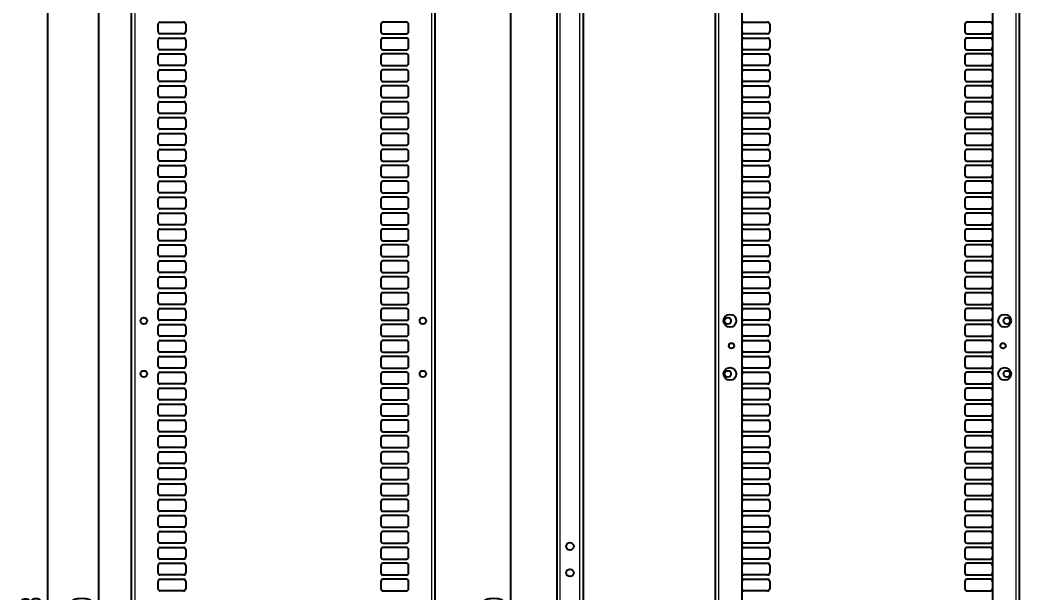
# Model space of a CAD drawing. Header units: millimetres. Extents: x -382 to 624, y -273 to 1990.
# Drawn here: x -382 to 559, y 908 to 1448 of the extents above; entities that cross this region are included whole.
import ezdxf

# ---------------------------------------------------------------- set-up
doc = ezdxf.new("R2010")
doc.units = ezdxf.units.MM
doc.layers.add('FORMAT', color=7, linetype='Continuous')
doc.styles.add('SLDTEXTSTYLE0', font='TXT', dxfattribs={"width": 0.75})
doc.dimstyles.new('SLDDIMSTYLE0', dxfattribs={"dimtxt": 20, "dimasz": 10, "dimexe": 0, "dimexo": 0.0625, "dimgap": 5, "dimtad": 2, "dimdec": 1, "dimrnd": 1e-09, "dimzin": 12, "dimdsep": 46, "dimtxsty": 'SLDTEXTSTYLE0', "dimsah": 1, "dimcen": 0.09, "dimadec": 0, "dimazin": 3, "dimtfac": 1, "dimtofl": 0, "dimtmove": 0, "dimatfit": 3, "dimfxl": 0, "dimfrac": 2, "dimtolj": 1, "dimtzin": 12, "dimarcsym": 0})

# ---------------------------------------------------------------- blocks, each defined once
blk = doc.blocks.new('_D')
at = {"layer": 'FORMAT'}
for p, q in [((-248.55, 1831.11), (-357.19, 1831.11)), ((-356.19, 1831.11), (-356.19, -51.91)), ((-248.55, -51.91), (-357.19, -51.91))]:
    blk.add_line(p, q, dxfattribs=at)
for points in [[(-356.19, 1831.11), (-357.73, 1821.11), (-354.66, 1821.11)], [(-356.19, -51.91), (-354.66, -41.91), (-357.73, -41.91)]]:
    blk.add_solid(points, dxfattribs=at)
at = {"layer": 'FORMAT', "insert": (-381.98, 860.04), "char_height": 20, "attachment_point": 1, "rotation": 90, "style": 'SLDTEXTSTYLE0'}
blk.add_mtext('1883', dxfattribs=at)
blk = doc.blocks.new('_D_2')
at = {"layer": 'FORMAT'}
for p, q in [((-2.53, 1739.6), (81.11, 1739.6)), ((80.11, 1739.6), (80.11, 39.6)), ((-2.53, 39.6), (81.11, 39.6))]:
    blk.add_line(p, q, dxfattribs=at)
for points in [[(80.11, 1739.6), (78.57, 1729.6), (81.64, 1729.6)], [(80.11, 39.6), (81.64, 49.6), (78.57, 49.6)]]:
    blk.add_solid(points, dxfattribs=at)
at = {"layer": 'FORMAT', "insert": (54.33, 860.04), "char_height": 20, "attachment_point": 1, "rotation": 90, "style": 'SLDTEXTSTYLE0'}
blk.add_mtext('1700', dxfattribs=at)
blk = doc.blocks.new('_D_5')
at = {"layer": 'FORMAT'}
for p, q in [((-262.05, 1814.6), (-309.19, 1814.6)), ((-308.19, 1814.6), (-308.19, -35.4)), ((-262.05, -35.4), (-309.19, -35.4))]:
    blk.add_line(p, q, dxfattribs=at)
for points in [[(-308.19, 1814.6), (-309.73, 1804.6), (-306.66, 1804.6)], [(-308.19, -35.4), (-306.66, -25.4), (-309.73, -25.4)]]:
    blk.add_solid(points, dxfattribs=at)
at = {"layer": 'FORMAT', "insert": (-333.98, 860.04), "char_height": 20, "attachment_point": 1, "rotation": 90, "style": 'SLDTEXTSTYLE0'}
blk.add_mtext('1850', dxfattribs=at)

msp = doc.modelspace()

# ---------------------------------------------------------------- linework, layer by layer
at = {"color": 7, "linetype": 'Continuous', "lineweight": 25}
for p, q in [((-277.04, -51.9), (-277.04, 1831.1)), ((8.96, -51.9), (8.96, 1831.1)), ((148.6, 1831.1), (148.6, -40.53)), ((273.36, -51.9), (273.36, 1831.1)), ((559.36, 1831.1), (559.36, -51.9)), ((123.6, 1801.9), (123.6, -32.9)), ((298.36, -51.9), (298.36, 1801.9)), ((534.36, 1801.9), (534.36, -51.9)), ((-252.04, 1437.1), (-252.04, 1444.1)), ((-250.04, 1446.1), (-228.04, 1446.1)), ((-226.04, 1444.1), (-226.04, 1437.1)), ((-42.04, 1444.1), (-42.04, 1437.1)), ((-18.04, 1446.1), (-40.04, 1446.1)), ((-16.04, 1437.1), (-16.04, 1444.1)), ((300.36, 1446.1), (322.36, 1446.1)), ((324.36, 1444.1), (324.36, 1437.1)), ((508.36, 1444.1), (508.36, 1437.1)), ((532.36, 1446.1), (510.36, 1446.1)), ((-228.04, 1435.1), (-250.04, 1435.1)), ((-40.04, 1435.1), (-18.04, 1435.1)), ((322.36, 1435.1), (300.36, 1435.1)), ((510.36, 1435.1), (532.36, 1435.1)), ((-252.04, 1422.1), (-252.04, 1429.1)), ((-250.04, 1431.1), (-228.04, 1431.1)), ((-226.04, 1429.1), (-226.04, 1422.1)), ((-42.04, 1429.1), (-42.04, 1422.1)), ((-18.04, 1431.1), (-40.04, 1431.1)), ((-16.04, 1422.1), (-16.04, 1429.1)), ((300.36, 1431.1), (322.36, 1431.1)), ((324.36, 1429.1), (324.36, 1422.1)), ((508.36, 1429.1), (508.36, 1422.1)), ((532.36, 1431.1), (510.36, 1431.1)), ((-252.04, 1407.1), (-252.04, 1414.1)), ((-228.04, 1420.1), (-250.04, 1420.1)), ((-250.04, 1416.1), (-228.04, 1416.1)), ((-226.04, 1414.1), (-226.04, 1407.1)), ((-42.04, 1414.1), (-42.04, 1407.1)), ((-40.04, 1420.1), (-18.04, 1420.1)), ((-18.04, 1416.1), (-40.04, 1416.1)), ((-16.04, 1407.1), (-16.04, 1414.1)), ((322.36, 1420.1), (300.36, 1420.1)), ((300.36, 1416.1), (322.36, 1416.1)), ((324.36, 1414.1), (324.36, 1407.1)), ((508.36, 1414.1), (508.36, 1407.1)), ((510.36, 1420.1), (532.36, 1420.1)), ((532.36, 1416.1), (510.36, 1416.1)), ((-228.04, 1405.1), (-250.04, 1405.1)), ((-40.04, 1405.1), (-18.04, 1405.1)), ((322.36, 1405.1), (300.36, 1405.1)), ((510.36, 1405.1), (532.36, 1405.1)), ((-252.04, 1392.1), (-252.04, 1399.1)), ((-250.04, 1401.1), (-228.04, 1401.1)), ((-226.04, 1399.1), (-226.04, 1392.1)), ((-42.04, 1399.1), (-42.04, 1392.1)), ((-18.04, 1401.1), (-40.04, 1401.1)), ((-16.04, 1392.1), (-16.04, 1399.1)), ((300.36, 1401.1), (322.36, 1401.1)), ((324.36, 1399.1), (324.36, 1392.1)), ((508.36, 1399.1), (508.36, 1392.1)), ((532.36, 1401.1), (510.36, 1401.1)), ((-228.04, 1390.1), (-250.04, 1390.1)), ((-250.04, 1386.1), (-228.04, 1386.1)), ((-40.04, 1390.1), (-18.04, 1390.1)), ((-18.04, 1386.1), (-40.04, 1386.1)), ((322.36, 1390.1), (300.36, 1390.1)), ((300.36, 1386.1), (322.36, 1386.1)), ((510.36, 1390.1), (532.36, 1390.1)), ((532.36, 1386.1), (510.36, 1386.1)), ((-252.04, 1377.1), (-252.04, 1384.1)), ((-228.04, 1375.1), (-250.04, 1375.1)), ((-226.04, 1384.1), (-226.04, 1377.1)), ((-42.04, 1384.1), (-42.04, 1377.1)), ((-40.04, 1375.1), (-18.04, 1375.1)), ((-16.04, 1377.1), (-16.04, 1384.1)), ((322.36, 1375.1), (300.36, 1375.1)), ((324.36, 1384.1), (324.36, 1377.1)), ((508.36, 1384.1), (508.36, 1377.1)), ((510.36, 1375.1), (532.36, 1375.1)), ((-252.04, 1362.1), (-252.04, 1369.1)), ((-250.04, 1371.1), (-228.04, 1371.1)), ((-226.04, 1369.1), (-226.04, 1362.1)), ((-42.04, 1369.1), (-42.04, 1362.1)), ((-18.04, 1371.1), (-40.04, 1371.1)), ((-16.04, 1362.1), (-16.04, 1369.1)), ((300.36, 1371.1), (322.36, 1371.1)), ((324.36, 1369.1), (324.36, 1362.1)), ((508.36, 1369.1), (508.36, 1362.1)), ((532.36, 1371.1), (510.36, 1371.1)), ((-228.04, 1360.1), (-250.04, 1360.1)), ((-250.04, 1356.1), (-228.04, 1356.1)), ((-40.04, 1360.1), (-18.04, 1360.1)), ((-18.04, 1356.1), (-40.04, 1356.1)), ((322.36, 1360.1), (300.36, 1360.1)), ((300.36, 1356.1), (322.36, 1356.1)), ((510.36, 1360.1), (532.36, 1360.1)), ((532.36, 1356.1), (510.36, 1356.1)), ((-252.04, 1347.1), (-252.04, 1354.1)), ((-226.04, 1354.1), (-226.04, 1347.1)), ((-42.04, 1354.1), (-42.04, 1347.1)), ((-16.04, 1347.1), (-16.04, 1354.1)), ((324.36, 1354.1), (324.36, 1347.1)), ((508.36, 1354.1), (508.36, 1347.1)), ((-252.04, 1332.1), (-252.04, 1339.1)), ((-228.04, 1345.1), (-250.04, 1345.1)), ((-250.04, 1341.1), (-228.04, 1341.1)), ((-226.04, 1339.1), (-226.04, 1332.1)), ((-42.04, 1339.1), (-42.04, 1332.1)), ((-40.04, 1345.1), (-18.04, 1345.1)), ((-18.04, 1341.1), (-40.04, 1341.1)), ((-16.04, 1332.1), (-16.04, 1339.1)), ((322.36, 1345.1), (300.36, 1345.1)), ((300.36, 1341.1), (322.36, 1341.1)), ((324.36, 1339.1), (324.36, 1332.1)), ((508.36, 1339.1), (508.36, 1332.1)), ((510.36, 1345.1), (532.36, 1345.1)), ((532.36, 1341.1), (510.36, 1341.1)), ((-228.04, 1330.1), (-250.04, 1330.1)), ((-40.04, 1330.1), (-18.04, 1330.1)), ((322.36, 1330.1), (300.36, 1330.1)), ((510.36, 1330.1), (532.36, 1330.1)), ((-252.04, 1317.1), (-252.04, 1324.1)), ((-250.04, 1326.1), (-228.04, 1326.1)), ((-226.04, 1324.1), (-226.04, 1317.1)), ((-42.04, 1324.1), (-42.04, 1317.1)), ((-18.04, 1326.1), (-40.04, 1326.1)), ((-16.04, 1317.1), (-16.04, 1324.1)), ((300.36, 1326.1), (322.36, 1326.1)), ((324.36, 1324.1), (324.36, 1317.1)), ((508.36, 1324.1), (508.36, 1317.1)), ((532.36, 1326.1), (510.36, 1326.1)), ((-252.04, 1302.1), (-252.04, 1309.1)), ((-228.04, 1315.1), (-250.04, 1315.1)), ((-250.04, 1311.1), (-228.04, 1311.1)), ((-226.04, 1309.1), (-226.04, 1302.1)), ((-42.04, 1309.1), (-42.04, 1302.1)), ((-40.04, 1315.1), (-18.04, 1315.1)), ((-18.04, 1311.1), (-40.04, 1311.1)), ((-16.04, 1302.1), (-16.04, 1309.1)), ((322.36, 1315.1), (300.36, 1315.1)), ((300.36, 1311.1), (322.36, 1311.1)), ((324.36, 1309.1), (324.36, 1302.1)), ((508.36, 1309.1), (508.36, 1302.1)), ((510.36, 1315.1), (532.36, 1315.1)), ((532.36, 1311.1), (510.36, 1311.1)), ((-228.04, 1300.1), (-250.04, 1300.1)), ((-40.04, 1300.1), (-18.04, 1300.1)), ((322.36, 1300.1), (300.36, 1300.1)), ((510.36, 1300.1), (532.36, 1300.1)), ((-252.04, 1287.1), (-252.04, 1294.1)), ((-250.04, 1296.1), (-228.04, 1296.1)), ((-226.04, 1294.1), (-226.04, 1287.1)), ((-42.04, 1294.1), (-42.04, 1287.1)), ((-18.04, 1296.1), (-40.04, 1296.1)), ((-16.04, 1287.1), (-16.04, 1294.1)), ((300.36, 1296.1), (322.36, 1296.1)), ((324.36, 1294.1), (324.36, 1287.1)), ((508.36, 1294.1), (508.36, 1287.1)), ((532.36, 1296.1), (510.36, 1296.1)), ((-228.04, 1285.1), (-250.04, 1285.1)), ((-250.04, 1281.1), (-228.04, 1281.1)), ((-40.04, 1285.1), (-18.04, 1285.1)), ((-18.04, 1281.1), (-40.04, 1281.1)), ((322.36, 1285.1), (300.36, 1285.1)), ((300.36, 1281.1), (322.36, 1281.1)), ((510.36, 1285.1), (532.36, 1285.1)), ((532.36, 1281.1), (510.36, 1281.1)), ((-252.04, 1272.1), (-252.04, 1279.1)), ((-226.04, 1279.1), (-226.04, 1272.1)), ((-42.04, 1279.1), (-42.04, 1272.1)), ((-16.04, 1272.1), (-16.04, 1279.1)), ((324.36, 1279.1), (324.36, 1272.1)), ((508.36, 1279.1), (508.36, 1272.1)), ((-252.04, 1257.1), (-252.04, 1264.1)), ((-228.04, 1270.1), (-250.04, 1270.1)), ((-250.04, 1266.1), (-228.04, 1266.1)), ((-226.04, 1264.1), (-226.04, 1257.1)), ((-42.04, 1264.1), (-42.04, 1257.1)), ((-40.04, 1270.1), (-18.04, 1270.1)), ((-18.04, 1266.1), (-40.04, 1266.1)), ((-16.04, 1257.1), (-16.04, 1264.1)), ((322.36, 1270.1), (300.36, 1270.1)), ((300.36, 1266.1), (322.36, 1266.1)), ((324.36, 1264.1), (324.36, 1257.1)), ((508.36, 1264.1), (508.36, 1257.1)), ((510.36, 1270.1), (532.36, 1270.1)), ((532.36, 1266.1), (510.36, 1266.1)), ((-228.04, 1255.1), (-250.04, 1255.1)), ((-40.04, 1255.1), (-18.04, 1255.1)), ((322.36, 1255.1), (300.36, 1255.1)), ((510.36, 1255.1), (532.36, 1255.1)), ((-252.04, 1242.1), (-252.04, 1249.1)), ((-250.04, 1251.1), (-228.04, 1251.1)), ((-226.04, 1249.1), (-226.04, 1242.1)), ((-42.04, 1249.1), (-42.04, 1242.1)), ((-18.04, 1251.1), (-40.04, 1251.1)), ((-16.04, 1242.1), (-16.04, 1249.1)), ((300.36, 1251.1), (322.36, 1251.1)), ((324.36, 1249.1), (324.36, 1242.1)), ((508.36, 1249.1), (508.36, 1242.1)), ((532.36, 1251.1), (510.36, 1251.1)), ((-252.04, 1227.1), (-252.04, 1234.1)), ((-228.04, 1240.1), (-250.04, 1240.1)), ((-250.04, 1236.1), (-228.04, 1236.1)), ((-226.04, 1234.1), (-226.04, 1227.1)), ((-42.04, 1234.1), (-42.04, 1227.1)), ((-40.04, 1240.1), (-18.04, 1240.1)), ((-18.04, 1236.1), (-40.04, 1236.1)), ((-16.04, 1227.1), (-16.04, 1234.1)), ((322.36, 1240.1), (300.36, 1240.1)), ((300.36, 1236.1), (322.36, 1236.1)), ((324.36, 1234.1), (324.36, 1227.1)), ((508.36, 1234.1), (508.36, 1227.1)), ((510.36, 1240.1), (532.36, 1240.1)), ((532.36, 1236.1), (510.36, 1236.1)), ((-228.04, 1225.1), (-250.04, 1225.1)), ((-40.04, 1225.1), (-18.04, 1225.1)), ((322.36, 1225.1), (300.36, 1225.1)), ((510.36, 1225.1), (532.36, 1225.1)), ((-252.04, 1212.1), (-252.04, 1219.1)), ((-250.04, 1221.1), (-228.04, 1221.1)), ((-226.04, 1219.1), (-226.04, 1212.1)), ((-42.04, 1219.1), (-42.04, 1212.1)), ((-18.04, 1221.1), (-40.04, 1221.1)), ((-16.04, 1212.1), (-16.04, 1219.1)), ((300.36, 1221.1), (322.36, 1221.1)), ((324.36, 1219.1), (324.36, 1212.1)), ((508.36, 1219.1), (508.36, 1212.1)), ((532.36, 1221.1), (510.36, 1221.1)), ((-228.04, 1210.1), (-250.04, 1210.1)), ((-250.04, 1206.1), (-228.04, 1206.1)), ((-40.04, 1210.1), (-18.04, 1210.1)), ((-18.04, 1206.1), (-40.04, 1206.1)), ((322.36, 1210.1), (300.36, 1210.1)), ((300.36, 1206.1), (322.36, 1206.1)), ((510.36, 1210.1), (532.36, 1210.1)), ((532.36, 1206.1), (510.36, 1206.1)), ((-252.04, 1197.1), (-252.04, 1204.1)), ((-226.04, 1204.1), (-226.04, 1197.1)), ((-42.04, 1204.1), (-42.04, 1197.1)), ((-16.04, 1197.1), (-16.04, 1204.1)), ((324.36, 1204.1), (324.36, 1197.1)), ((508.36, 1204.1), (508.36, 1197.1)), ((-252.04, 1182.1), (-252.04, 1189.1)), ((-228.04, 1195.1), (-250.04, 1195.1)), ((-250.04, 1191.1), (-228.04, 1191.1)), ((-226.04, 1189.1), (-226.04, 1182.1)), ((-42.04, 1189.1), (-42.04, 1182.1)), ((-40.04, 1195.1), (-18.04, 1195.1)), ((-18.04, 1191.1), (-40.04, 1191.1)), ((-16.04, 1182.1), (-16.04, 1189.1)), ((322.36, 1195.1), (300.36, 1195.1)), ((300.36, 1191.1), (322.36, 1191.1)), ((324.36, 1189.1), (324.36, 1182.1)), ((508.36, 1189.1), (508.36, 1182.1)), ((510.36, 1195.1), (532.36, 1195.1)), ((532.36, 1191.1), (510.36, 1191.1)), ((-228.04, 1180.1), (-250.04, 1180.1)), ((-40.04, 1180.1), (-18.04, 1180.1)), ((322.36, 1180.1), (300.36, 1180.1)), ((510.36, 1180.1), (532.36, 1180.1)), ((-252.04, 1167.1), (-252.04, 1174.1)), ((-250.04, 1176.1), (-228.04, 1176.1)), ((-226.04, 1174.1), (-226.04, 1167.1)), ((-42.04, 1174.1), (-42.04, 1167.1)), ((-18.04, 1176.1), (-40.04, 1176.1)), ((-16.04, 1167.1), (-16.04, 1174.1)), ((300.36, 1176.1), (322.36, 1176.1)), ((324.36, 1174.1), (324.36, 1167.1)), ((508.36, 1174.1), (508.36, 1167.1)), ((532.36, 1176.1), (510.36, 1176.1)), ((-252.04, 1152.1), (-252.04, 1159.1)), ((-228.04, 1165.1), (-250.04, 1165.1)), ((-250.04, 1161.1), (-228.04, 1161.1)), ((-226.04, 1159.1), (-226.04, 1152.1)), ((-42.04, 1159.1), (-42.04, 1152.1)), ((-40.04, 1165.1), (-18.04, 1165.1)), ((-18.04, 1161.1), (-40.04, 1161.1)), ((-16.04, 1152.1), (-16.04, 1159.1)), ((322.36, 1165.1), (300.36, 1165.1)), ((300.36, 1161.1), (322.36, 1161.1)), ((324.36, 1159.1), (324.36, 1152.1)), ((508.36, 1159.1), (508.36, 1152.1)), ((510.36, 1165.1), (532.36, 1165.1)), ((532.36, 1161.1), (510.36, 1161.1)), ((-228.04, 1150.1), (-250.04, 1150.1)), ((-40.04, 1150.1), (-18.04, 1150.1)), ((322.36, 1150.1), (300.36, 1150.1)), ((510.36, 1150.1), (532.36, 1150.1)), ((-252.04, 1137.1), (-252.04, 1144.1)), ((-250.04, 1146.1), (-228.04, 1146.1)), ((-226.04, 1144.1), (-226.04, 1137.1)), ((-42.04, 1144.1), (-42.04, 1137.1)), ((-18.04, 1146.1), (-40.04, 1146.1)), ((-16.04, 1137.1), (-16.04, 1144.1)), ((300.36, 1146.1), (322.36, 1146.1)), ((324.36, 1144.1), (324.36, 1137.1)), ((508.36, 1144.1), (508.36, 1137.1)), ((532.36, 1146.1), (510.36, 1146.1)), ((-228.04, 1135.1), (-250.04, 1135.1)), ((-250.04, 1131.1), (-228.04, 1131.1)), ((-40.04, 1135.1), (-18.04, 1135.1)), ((-18.04, 1131.1), (-40.04, 1131.1)), ((322.36, 1135.1), (300.36, 1135.1)), ((300.36, 1131.1), (322.36, 1131.1)), ((510.36, 1135.1), (532.36, 1135.1)), ((532.36, 1131.1), (510.36, 1131.1)), ((-252.04, 1122.1), (-252.04, 1129.1)), ((-226.04, 1129.1), (-226.04, 1122.1)), ((-42.04, 1129.1), (-42.04, 1122.1)), ((-16.04, 1122.1), (-16.04, 1129.1)), ((324.36, 1129.1), (324.36, 1122.1)), ((508.36, 1129.1), (508.36, 1122.1)), ((-252.04, 1107.1), (-252.04, 1114.1)), ((-228.04, 1120.1), (-250.04, 1120.1)), ((-250.04, 1116.1), (-228.04, 1116.1)), ((-226.04, 1114.1), (-226.04, 1107.1)), ((-42.04, 1114.1), (-42.04, 1107.1)), ((-40.04, 1120.1), (-18.04, 1120.1)), ((-18.04, 1116.1), (-40.04, 1116.1)), ((-16.04, 1107.1), (-16.04, 1114.1)), ((322.36, 1120.1), (300.36, 1120.1)), ((300.36, 1116.1), (322.36, 1116.1)), ((324.36, 1114.1), (324.36, 1107.1)), ((508.36, 1114.1), (508.36, 1107.1)), ((510.36, 1120.1), (532.36, 1120.1)), ((532.36, 1116.1), (510.36, 1116.1)), ((-228.04, 1105.1), (-250.04, 1105.1)), ((-40.04, 1105.1), (-18.04, 1105.1)), ((322.36, 1105.1), (300.36, 1105.1)), ((510.36, 1105.1), (532.36, 1105.1)), ((-252.04, 1092.1), (-252.04, 1099.1)), ((-250.04, 1101.1), (-228.04, 1101.1)), ((-226.04, 1099.1), (-226.04, 1092.1)), ((-42.04, 1099.1), (-42.04, 1092.1)), ((-18.04, 1101.1), (-40.04, 1101.1)), ((-16.04, 1092.1), (-16.04, 1099.1)), ((300.36, 1101.1), (322.36, 1101.1)), ((324.36, 1099.1), (324.36, 1092.1)), ((508.36, 1099.1), (508.36, 1092.1)), ((532.36, 1101.1), (510.36, 1101.1)), ((-252.04, 1077.1), (-252.04, 1084.1)), ((-228.04, 1090.1), (-250.04, 1090.1)), ((-250.04, 1086.1), (-228.04, 1086.1)), ((-226.04, 1084.1), (-226.04, 1077.1)), ((-42.04, 1084.1), (-42.04, 1077.1)), ((-40.04, 1090.1), (-18.04, 1090.1)), ((-18.04, 1086.1), (-40.04, 1086.1)), ((-16.04, 1077.1), (-16.04, 1084.1)), ((322.36, 1090.1), (300.36, 1090.1)), ((300.36, 1086.1), (322.36, 1086.1)), ((324.36, 1084.1), (324.36, 1077.1)), ((508.36, 1084.1), (508.36, 1077.1)), ((510.36, 1090.1), (532.36, 1090.1)), ((532.36, 1086.1), (510.36, 1086.1)), ((-228.04, 1075.1), (-250.04, 1075.1)), ((-40.04, 1075.1), (-18.04, 1075.1)), ((322.36, 1075.1), (300.36, 1075.1)), ((510.36, 1075.1), (532.36, 1075.1)), ((-252.04, 1062.1), (-252.04, 1069.1)), ((-250.04, 1071.1), (-228.04, 1071.1)), ((-226.04, 1069.1), (-226.04, 1062.1)), ((-42.04, 1069.1), (-42.04, 1062.1)), ((-18.04, 1071.1), (-40.04, 1071.1)), ((-16.04, 1062.1), (-16.04, 1069.1)), ((300.36, 1071.1), (322.36, 1071.1)), ((324.36, 1069.1), (324.36, 1062.1)), ((508.36, 1069.1), (508.36, 1062.1)), ((532.36, 1071.1), (510.36, 1071.1)), ((-228.04, 1060.1), (-250.04, 1060.1)), ((-250.04, 1056.1), (-228.04, 1056.1)), ((-40.04, 1060.1), (-18.04, 1060.1)), ((-18.04, 1056.1), (-40.04, 1056.1)), ((322.36, 1060.1), (300.36, 1060.1)), ((300.36, 1056.1), (322.36, 1056.1)), ((510.36, 1060.1), (532.36, 1060.1)), ((532.36, 1056.1), (510.36, 1056.1)), ((-252.04, 1047.1), (-252.04, 1054.1)), ((-226.04, 1054.1), (-226.04, 1047.1)), ((-42.04, 1054.1), (-42.04, 1047.1)), ((-16.04, 1047.1), (-16.04, 1054.1)), ((324.36, 1054.1), (324.36, 1047.1)), ((508.36, 1054.1), (508.36, 1047.1)), ((-252.04, 1032.1), (-252.04, 1039.1)), ((-228.04, 1045.1), (-250.04, 1045.1)), ((-250.04, 1041.1), (-228.04, 1041.1)), ((-226.04, 1039.1), (-226.04, 1032.1)), ((-42.04, 1039.1), (-42.04, 1032.1)), ((-40.04, 1045.1), (-18.04, 1045.1)), ((-18.04, 1041.1), (-40.04, 1041.1)), ((-16.04, 1032.1), (-16.04, 1039.1)), ((322.36, 1045.1), (300.36, 1045.1)), ((300.36, 1041.1), (322.36, 1041.1)), ((324.36, 1039.1), (324.36, 1032.1)), ((508.36, 1039.1), (508.36, 1032.1)), ((510.36, 1045.1), (532.36, 1045.1)), ((532.36, 1041.1), (510.36, 1041.1)), ((-228.04, 1030.1), (-250.04, 1030.1)), ((-40.04, 1030.1), (-18.04, 1030.1)), ((322.36, 1030.1), (300.36, 1030.1)), ((510.36, 1030.1), (532.36, 1030.1)), ((-252.04, 1017.1), (-252.04, 1024.1)), ((-250.04, 1026.1), (-228.04, 1026.1)), ((-226.04, 1024.1), (-226.04, 1017.1)), ((-42.04, 1024.1), (-42.04, 1017.1)), ((-18.04, 1026.1), (-40.04, 1026.1)), ((-16.04, 1017.1), (-16.04, 1024.1)), ((300.36, 1026.1), (322.36, 1026.1)), ((324.36, 1024.1), (324.36, 1017.1)), ((508.36, 1024.1), (508.36, 1017.1)), ((532.36, 1026.1), (510.36, 1026.1)), ((-252.04, 1002.1), (-252.04, 1009.1)), ((-228.04, 1015.1), (-250.04, 1015.1)), ((-250.04, 1011.1), (-228.04, 1011.1)), ((-226.04, 1009.1), (-226.04, 1002.1)), ((-42.04, 1009.1), (-42.04, 1002.1)), ((-40.04, 1015.1), (-18.04, 1015.1)), ((-18.04, 1011.1), (-40.04, 1011.1)), ((-16.04, 1002.1), (-16.04, 1009.1)), ((322.36, 1015.1), (300.36, 1015.1)), ((300.36, 1011.1), (322.36, 1011.1)), ((324.36, 1009.1), (324.36, 1002.1)), ((508.36, 1009.1), (508.36, 1002.1)), ((510.36, 1015.1), (532.36, 1015.1)), ((532.36, 1011.1), (510.36, 1011.1)), ((-228.04, 1000.1), (-250.04, 1000.1)), ((-40.04, 1000.1), (-18.04, 1000.1)), ((322.36, 1000.1), (300.36, 1000.1)), ((510.36, 1000.1), (532.36, 1000.1)), ((-252.04, 987.1), (-252.04, 994.1)), ((-250.04, 996.1), (-228.04, 996.1)), ((-226.04, 994.1), (-226.04, 987.1)), ((-42.04, 994.1), (-42.04, 987.1)), ((-18.04, 996.1), (-40.04, 996.1)), ((-16.04, 987.1), (-16.04, 994.1)), ((300.36, 996.1), (322.36, 996.1)), ((324.36, 994.1), (324.36, 987.1)), ((508.36, 994.1), (508.36, 987.1)), ((532.36, 996.1), (510.36, 996.1)), ((-228.04, 985.1), (-250.04, 985.1)), ((-250.04, 981.1), (-228.04, 981.1)), ((-40.04, 985.1), (-18.04, 985.1)), ((-18.04, 981.1), (-40.04, 981.1)), ((322.36, 985.1), (300.36, 985.1)), ((300.36, 981.1), (322.36, 981.1)), ((510.36, 985.1), (532.36, 985.1)), ((532.36, 981.1), (510.36, 981.1)), ((-252.04, 972.1), (-252.04, 979.1)), ((-228.04, 970.1), (-250.04, 970.1)), ((-226.04, 979.1), (-226.04, 972.1)), ((-42.04, 979.1), (-42.04, 972.1)), ((-40.04, 970.1), (-18.04, 970.1)), ((-16.04, 972.1), (-16.04, 979.1)), ((322.36, 970.1), (300.36, 970.1)), ((324.36, 979.1), (324.36, 972.1)), ((508.36, 979.1), (508.36, 972.1)), ((510.36, 970.1), (532.36, 970.1)), ((-252.04, 957.1), (-252.04, 964.1)), ((-250.04, 966.1), (-228.04, 966.1)), ((-226.04, 964.1), (-226.04, 957.1)), ((-42.04, 964.1), (-42.04, 957.1)), ((-18.04, 966.1), (-40.04, 966.1)), ((-16.04, 957.1), (-16.04, 964.1)), ((300.36, 966.1), (322.36, 966.1)), ((324.36, 964.1), (324.36, 957.1)), ((508.36, 964.1), (508.36, 957.1)), ((532.36, 966.1), (510.36, 966.1)), ((-228.04, 955.1), (-250.04, 955.1)), ((-250.04, 951.1), (-228.04, 951.1)), ((-40.04, 955.1), (-18.04, 955.1)), ((-18.04, 951.1), (-40.04, 951.1)), ((322.36, 955.1), (300.36, 955.1)), ((300.36, 951.1), (322.36, 951.1)), ((510.36, 955.1), (532.36, 955.1)), ((532.36, 951.1), (510.36, 951.1)), ((-252.04, 942.1), (-252.04, 949.1)), ((-226.04, 949.1), (-226.04, 942.1)), ((-42.04, 949.1), (-42.04, 942.1)), ((-16.04, 942.1), (-16.04, 949.1)), ((324.36, 949.1), (324.36, 942.1)), ((508.36, 949.1), (508.36, 942.1)), ((-252.04, 927.1), (-252.04, 934.1)), ((-228.04, 940.1), (-250.04, 940.1)), ((-250.04, 936.1), (-228.04, 936.1)), ((-226.04, 934.1), (-226.04, 927.1)), ((-42.04, 934.1), (-42.04, 927.1)), ((-40.04, 940.1), (-18.04, 940.1)), ((-18.04, 936.1), (-40.04, 936.1)), ((-16.04, 927.1), (-16.04, 934.1)), ((322.36, 940.1), (300.36, 940.1)), ((300.36, 936.1), (322.36, 936.1)), ((324.36, 934.1), (324.36, 927.1)), ((508.36, 934.1), (508.36, 927.1)), ((510.36, 940.1), (532.36, 940.1)), ((532.36, 936.1), (510.36, 936.1)), ((-228.04, 925.1), (-250.04, 925.1)), ((-40.04, 925.1), (-18.04, 925.1)), ((322.36, 925.1), (300.36, 925.1)), ((510.36, 925.1), (532.36, 925.1)), ((-252.04, 912.1), (-252.04, 919.1)), ((-250.04, 921.1), (-228.04, 921.1)), ((-226.04, 919.1), (-226.04, 912.1)), ((-42.04, 919.1), (-42.04, 912.1)), ((-18.04, 921.1), (-40.04, 921.1)), ((-16.04, 912.1), (-16.04, 919.1)), ((300.36, 921.1), (322.36, 921.1)), ((324.36, 919.1), (324.36, 912.1)), ((508.36, 919.1), (508.36, 912.1)), ((532.36, 921.1), (510.36, 921.1)), ((-228.04, 910.1), (-250.04, 910.1)), ((-40.04, 910.1), (-18.04, 910.1)), ((322.36, 910.1), (300.36, 910.1)), ((510.36, 910.1), (532.36, 910.1))]:
    msp.add_line(p, q, dxfattribs=at)
at = {"color": 8, "linetype": 'Continuous', "lineweight": 18}
for p, q in [((-273.94, 1831.1), (-273.94, -51.9)), ((5.86, -51.9), (5.86, 1831.1)), ((126.7, 1831.1), (126.7, -28.28)), ((145.5, -43.43), (145.5, 1831.1)), ((276.46, -51.9), (276.46, 1801.9)), ((556.26, 1801.9), (556.26, -51.9))]:
    msp.add_line(p, q, dxfattribs=at)
at = {"color": 7, "linetype": 'Continuous', "lineweight": 25}
for centre, radius in [((286.86, 1164.6), 6), ((545.86, 1164.6), 6), ((-265.54, 1164.6), 3), ((-2.54, 1164.6), 3), ((284.86, 1164.6), 3), ((547.86, 1164.6), 3), ((288.36, 1141.1), 2.5), ((544.36, 1141.1), 2.5), ((286.86, 1114.6), 6), ((545.86, 1114.6), 6), ((-265.54, 1114.6), 3), ((-2.54, 1114.6), 3), ((284.86, 1114.6), 3), ((547.86, 1114.6), 3), ((136.1, 952.1), 3.5), ((136.1, 927.1), 3.5)]:
    msp.add_circle(centre, radius, dxfattribs=at)
for centre, start, end in [((-250.04, 1444.1), 90, 180), ((-228.04, 1444.1), 0, 90), ((-40.04, 1444.1), 90, 180), ((-18.04, 1444.1), 0, 90), ((300.36, 1444.1), 90, 180), ((322.36, 1444.1), 360, 90), ((510.36, 1444.1), 90, 180), ((532.36, 1444.1), 0, 90), ((-250.04, 1437.1), 180, 270), ((-228.04, 1437.1), 270, 0), ((-40.04, 1437.1), 180, 270), ((-18.04, 1437.1), 270, 0), ((300.36, 1437.1), 180, 270), ((322.36, 1437.1), 270, 360), ((510.36, 1437.1), 180, 270), ((532.36, 1437.1), 270, 0), ((-250.04, 1429.1), 90, 180), ((-250.04, 1422.1), 180, 270), ((-228.04, 1429.1), 0, 90), ((-228.04, 1422.1), 270, 0), ((-40.04, 1429.1), 90, 180), ((-40.04, 1422.1), 180, 270), ((-18.04, 1429.1), 0, 90), ((-18.04, 1422.1), 270, 0), ((300.36, 1429.1), 90, 180), ((300.36, 1422.1), 180, 270), ((322.36, 1429.1), 360, 90), ((322.36, 1422.1), 270, 360), ((510.36, 1429.1), 90, 180), ((510.36, 1422.1), 180, 270), ((532.36, 1429.1), 0, 90), ((532.36, 1422.1), 270, 0), ((-250.04, 1414.1), 90, 180), ((-228.04, 1414.1), 0, 90), ((-40.04, 1414.1), 90, 180), ((-18.04, 1414.1), 0, 90), ((300.36, 1414.1), 90, 180), ((322.36, 1414.1), 360, 90), ((510.36, 1414.1), 90, 180), ((532.36, 1414.1), 0, 90), ((-250.04, 1407.1), 180, 270), ((-228.04, 1407.1), 270, 0), ((-40.04, 1407.1), 180, 270), ((-18.04, 1407.1), 270, 0), ((300.36, 1407.1), 180, 270), ((322.36, 1407.1), 270, 360), ((510.36, 1407.1), 180, 270), ((532.36, 1407.1), 270, 0), ((-250.04, 1399.1), 90, 180), ((-228.04, 1399.1), 0, 90), ((-40.04, 1399.1), 90, 180), ((-18.04, 1399.1), 0, 90), ((300.36, 1399.1), 90, 180), ((322.36, 1399.1), 360, 90), ((510.36, 1399.1), 90, 180), ((532.36, 1399.1), 0, 90), ((-250.04, 1392.1), 180, 270), ((-250.04, 1384.1), 90, 180), ((-228.04, 1392.1), 270, 0), ((-228.04, 1384.1), 0, 90), ((-40.04, 1392.1), 180, 270), ((-40.04, 1384.1), 90, 180), ((-18.04, 1392.1), 270, 0), ((-18.04, 1384.1), 0, 90), ((300.36, 1392.1), 180, 270), ((300.36, 1384.1), 90, 180), ((322.36, 1392.1), 270, 360), ((322.36, 1384.1), 0, 90), ((510.36, 1392.1), 180, 270), ((510.36, 1384.1), 90, 180), ((532.36, 1392.1), 270, 0), ((532.36, 1384.1), 0, 90), ((-250.04, 1377.1), 180, 270), ((-228.04, 1377.1), 270, 0), ((-40.04, 1377.1), 180, 270), ((-18.04, 1377.1), 270, 0), ((300.36, 1377.1), 180, 270), ((322.36, 1377.1), 270, 0), ((510.36, 1377.1), 180, 270), ((532.36, 1377.1), 270, 0), ((-250.04, 1369.1), 90, 180), ((-228.04, 1369.1), 0, 90), ((-40.04, 1369.1), 90, 180), ((-18.04, 1369.1), 0, 90), ((300.36, 1369.1), 90, 180), ((322.36, 1369.1), 0, 90), ((510.36, 1369.1), 90, 180), ((532.36, 1369.1), 0, 90), ((-250.04, 1362.1), 180, 270), ((-250.04, 1354.1), 90, 180), ((-228.04, 1362.1), 270, 360), ((-228.04, 1354.1), 0, 90), ((-40.04, 1362.1), 180, 270), ((-40.04, 1354.1), 90, 180), ((-18.04, 1362.1), 270, 0), ((-18.04, 1354.1), 0, 90), ((300.36, 1362.1), 180, 270), ((300.36, 1354.1), 90, 180), ((322.36, 1362.1), 270, 0), ((322.36, 1354.1), 0, 90), ((510.36, 1362.1), 180, 270), ((510.36, 1354.1), 90, 180), ((532.36, 1362.1), 270, 0), ((532.36, 1354.1), 0, 90), ((-250.04, 1347.1), 180, 270), ((-228.04, 1347.1), 270, 0), ((-40.04, 1347.1), 180, 270), ((-18.04, 1347.1), 270, 0), ((300.36, 1347.1), 180, 270), ((322.36, 1347.1), 270, 0), ((510.36, 1347.1), 180, 270), ((532.36, 1347.1), 270, 0), ((-250.04, 1339.1), 90, 180), ((-228.04, 1339.1), 0, 90), ((-40.04, 1339.1), 90, 180), ((-18.04, 1339.1), 0, 90), ((300.36, 1339.1), 90, 180), ((322.36, 1339.1), 0, 90), ((510.36, 1339.1), 90, 180), ((532.36, 1339.1), 0, 90), ((-250.04, 1332.1), 180, 270), ((-228.04, 1332.1), 270, 0), ((-40.04, 1332.1), 180, 270), ((-18.04, 1332.1), 270, 0), ((300.36, 1332.1), 180, 270), ((322.36, 1332.1), 270, 0), ((510.36, 1332.1), 180, 270), ((532.36, 1332.1), 270, 0), ((-250.04, 1324.1), 90, 180), ((-228.04, 1324.1), 0, 90), ((-40.04, 1324.1), 90, 180), ((-18.04, 1324.1), 0, 90), ((300.36, 1324.1), 90, 180), ((322.36, 1324.1), 0, 90), ((510.36, 1324.1), 90, 180), ((532.36, 1324.1), 0, 90), ((-250.04, 1317.1), 180, 270), ((-250.04, 1309.1), 90, 180), ((-228.04, 1317.1), 270, 0), ((-228.04, 1309.1), 0, 90), ((-40.04, 1317.1), 180, 270), ((-40.04, 1309.1), 90, 180), ((-18.04, 1317.1), 270, 0), ((-18.04, 1309.1), 0, 90), ((300.36, 1317.1), 180, 270), ((300.36, 1309.1), 90, 180), ((322.36, 1317.1), 270, 0), ((322.36, 1309.1), 0, 90), ((510.36, 1317.1), 180, 270), ((510.36, 1309.1), 90, 180), ((532.36, 1317.1), 270, 0), ((532.36, 1309.1), 0, 90), ((-250.04, 1302.1), 180, 270), ((-228.04, 1302.1), 270, 360), ((-40.04, 1302.1), 180, 270), ((-18.04, 1302.1), 270, 0), ((300.36, 1302.1), 180, 270), ((322.36, 1302.1), 270, 0), ((510.36, 1302.1), 180, 270), ((532.36, 1302.1), 270, 0), ((-250.04, 1294.1), 90, 180), ((-228.04, 1294.1), 0, 90), ((-40.04, 1294.1), 90, 180), ((-18.04, 1294.1), 0, 90), ((300.36, 1294.1), 90, 180), ((322.36, 1294.1), 0, 90), ((510.36, 1294.1), 90, 180), ((532.36, 1294.1), 0, 90), ((-250.04, 1287.1), 180, 270), ((-250.04, 1279.1), 90, 180), ((-228.04, 1287.1), 270, 0), ((-228.04, 1279.1), 0, 90), ((-40.04, 1287.1), 180, 270), ((-40.04, 1279.1), 90, 180), ((-18.04, 1287.1), 270, 0), ((-18.04, 1279.1), 0, 90), ((300.36, 1287.1), 180, 270), ((300.36, 1279.1), 90, 180), ((322.36, 1287.1), 270, 0), ((322.36, 1279.1), 0, 90), ((510.36, 1287.1), 180, 270), ((510.36, 1279.1), 90, 180), ((532.36, 1287.1), 270, 0), ((532.36, 1279.1), 0, 90), ((-250.04, 1272.1), 180, 270), ((-228.04, 1272.1), 270, 0), ((-40.04, 1272.1), 180, 270), ((-18.04, 1272.1), 270, 0), ((300.36, 1272.1), 180, 270), ((322.36, 1272.1), 270, 0), ((510.36, 1272.1), 180, 270), ((532.36, 1272.1), 270, 0), ((-250.04, 1264.1), 90, 180), ((-228.04, 1264.1), 0, 90), ((-40.04, 1264.1), 90, 180), ((-18.04, 1264.1), 0, 90), ((300.36, 1264.1), 90, 180), ((322.36, 1264.1), 0, 90), ((510.36, 1264.1), 90, 180), ((532.36, 1264.1), 0, 90), ((-250.04, 1257.1), 180, 270), ((-228.04, 1257.1), 270, 360), ((-40.04, 1257.1), 180, 270), ((-18.04, 1257.1), 270, 0), ((300.36, 1257.1), 180, 270), ((322.36, 1257.1), 270, 0), ((510.36, 1257.1), 180, 270), ((532.36, 1257.1), 270, 0), ((-250.04, 1249.1), 90, 180), ((-228.04, 1249.1), 0, 90), ((-40.04, 1249.1), 90, 180), ((-18.04, 1249.1), 0, 90), ((300.36, 1249.1), 90, 180), ((322.36, 1249.1), 0, 90), ((510.36, 1249.1), 90, 180), ((532.36, 1249.1), 0, 90), ((-250.04, 1242.1), 180, 270), ((-250.04, 1234.1), 90, 180), ((-228.04, 1242.1), 270, 360), ((-228.04, 1234.1), 0, 90), ((-40.04, 1242.1), 180, 270), ((-40.04, 1234.1), 90, 180), ((-18.04, 1242.1), 270, 0), ((-18.04, 1234.1), 0, 90), ((300.36, 1242.1), 180, 270), ((300.36, 1234.1), 90, 180), ((322.36, 1242.1), 270, 0), ((322.36, 1234.1), 0, 90), ((510.36, 1242.1), 180, 270), ((510.36, 1234.1), 90, 180), ((532.36, 1242.1), 270, 0), ((532.36, 1234.1), 0, 90), ((-250.04, 1227.1), 180, 270), ((-228.04, 1227.1), 270, 0), ((-40.04, 1227.1), 180, 270), ((-18.04, 1227.1), 270, 0), ((300.36, 1227.1), 180, 270), ((322.36, 1227.1), 270, 0), ((510.36, 1227.1), 180, 270), ((532.36, 1227.1), 270, 0), ((-250.04, 1219.1), 90, 180), ((-228.04, 1219.1), 0, 90), ((-40.04, 1219.1), 90, 180), ((-18.04, 1219.1), 0, 90), ((300.36, 1219.1), 90, 180), ((322.36, 1219.1), 0, 90), ((510.36, 1219.1), 90, 180), ((532.36, 1219.1), 0, 90), ((-250.04, 1212.1), 180, 270), ((-250.04, 1204.1), 90, 180), ((-228.04, 1212.1), 270, 0), ((-228.04, 1204.1), 0, 90), ((-40.04, 1212.1), 180, 270), ((-40.04, 1204.1), 90, 180), ((-18.04, 1212.1), 270, 0), ((-18.04, 1204.1), 0, 90), ((300.36, 1212.1), 180, 270), ((300.36, 1204.1), 90, 180), ((322.36, 1212.1), 270, 0), ((322.36, 1204.1), 0, 90), ((510.36, 1212.1), 180, 270), ((510.36, 1204.1), 90, 180), ((532.36, 1212.1), 270, 0), ((532.36, 1204.1), 0, 90), ((-250.04, 1197.1), 180, 270), ((-228.04, 1197.1), 270, 360), ((-40.04, 1197.1), 180, 270), ((-18.04, 1197.1), 270, 0), ((300.36, 1197.1), 180, 270), ((322.36, 1197.1), 270, 0), ((510.36, 1197.1), 180, 270), ((532.36, 1197.1), 270, 0), ((-250.04, 1189.1), 90, 180), ((-228.04, 1189.1), 0, 90), ((-40.04, 1189.1), 90, 180), ((-18.04, 1189.1), 0, 90), ((300.36, 1189.1), 90, 180), ((322.36, 1189.1), 0, 90), ((510.36, 1189.1), 90, 180), ((532.36, 1189.1), 0, 90), ((-250.04, 1182.1), 180, 270), ((-228.04, 1182.1), 270, 0), ((-40.04, 1182.1), 180, 270), ((-18.04, 1182.1), 270, 0), ((300.36, 1182.1), 180, 270), ((322.36, 1182.1), 270, 0), ((510.36, 1182.1), 180, 270), ((532.36, 1182.1), 270, 0), ((-250.04, 1174.1), 90, 180), ((-228.04, 1174.1), 0, 90), ((-40.04, 1174.1), 90, 180), ((-18.04, 1174.1), 0, 90), ((300.36, 1174.1), 90, 180), ((322.36, 1174.1), 0, 90), ((510.36, 1174.1), 90, 180), ((532.36, 1174.1), 0, 90), ((-250.04, 1167.1), 180, 270), ((-250.04, 1159.1), 90, 180), ((-228.04, 1167.1), 270, 0), ((-228.04, 1159.1), 0, 90), ((-40.04, 1167.1), 180, 270), ((-40.04, 1159.1), 90, 180), ((-18.04, 1167.1), 270, 0), ((-18.04, 1159.1), 0, 90), ((300.36, 1167.1), 180, 270), ((300.36, 1159.1), 90, 180), ((322.36, 1167.1), 270, 0), ((322.36, 1159.1), 0, 90), ((510.36, 1167.1), 180, 270), ((510.36, 1159.1), 90, 180), ((532.36, 1167.1), 270, 0), ((532.36, 1159.1), 0, 90), ((-250.04, 1152.1), 180, 270), ((-228.04, 1152.1), 270, 360), ((-40.04, 1152.1), 180, 270), ((-18.04, 1152.1), 270, 0), ((300.36, 1152.1), 180, 270), ((322.36, 1152.1), 270, 0), ((510.36, 1152.1), 180, 270), ((532.36, 1152.1), 270, 0), ((-250.04, 1144.1), 90, 180), ((-228.04, 1144.1), 0, 90), ((-40.04, 1144.1), 90, 180), ((-18.04, 1144.1), 0, 90), ((300.36, 1144.1), 90, 180), ((322.36, 1144.1), 0, 90), ((510.36, 1144.1), 90, 180), ((532.36, 1144.1), 0, 90), ((-250.04, 1137.1), 180, 270), ((-250.04, 1129.1), 90, 180), ((-228.04, 1137.1), 270, 360), ((-228.04, 1129.1), 0, 90), ((-40.04, 1137.1), 180, 270), ((-40.04, 1129.1), 90, 180), ((-18.04, 1137.1), 270, 0), ((-18.04, 1129.1), 0, 90), ((300.36, 1137.1), 180, 270), ((300.36, 1129.1), 90, 180), ((322.36, 1137.1), 270, 0), ((322.36, 1129.1), 0, 90), ((510.36, 1137.1), 180, 270), ((510.36, 1129.1), 90, 180), ((532.36, 1137.1), 270, 0), ((532.36, 1129.1), 0, 90), ((-250.04, 1122.1), 180, 270), ((-228.04, 1122.1), 270, 0), ((-40.04, 1122.1), 180, 270), ((-18.04, 1122.1), 270, 0), ((300.36, 1122.1), 180, 270), ((322.36, 1122.1), 270, 0), ((510.36, 1122.1), 180, 270), ((532.36, 1122.1), 270, 0), ((-250.04, 1114.1), 90, 180), ((-228.04, 1114.1), 0, 90), ((-40.04, 1114.1), 90, 180), ((-18.04, 1114.1), 0, 90), ((300.36, 1114.1), 90, 180), ((322.36, 1114.1), 0, 90), ((510.36, 1114.1), 90, 180), ((532.36, 1114.1), 0, 90), ((-250.04, 1107.1), 180, 270), ((-228.04, 1107.1), 270, 0), ((-40.04, 1107.1), 180, 270), ((-18.04, 1107.1), 270, 0), ((300.36, 1107.1), 180, 270), ((322.36, 1107.1), 270, 0), ((510.36, 1107.1), 180, 270), ((532.36, 1107.1), 270, 0), ((-250.04, 1099.1), 90, 180), ((-228.04, 1099.1), 0, 90), ((-40.04, 1099.1), 90, 180), ((-18.04, 1099.1), 0, 90), ((300.36, 1099.1), 90, 180), ((322.36, 1099.1), 0, 90), ((510.36, 1099.1), 90, 180), ((532.36, 1099.1), 0, 90), ((-250.04, 1092.1), 180, 270), ((-250.04, 1084.1), 90, 180), ((-228.04, 1092.1), 270, 360), ((-228.04, 1084.1), 0, 90), ((-40.04, 1092.1), 180, 270), ((-40.04, 1084.1), 90, 180), ((-18.04, 1092.1), 270, 0), ((-18.04, 1084.1), 0, 90), ((300.36, 1092.1), 180, 270), ((300.36, 1084.1), 90, 180), ((322.36, 1092.1), 270, 0), ((322.36, 1084.1), 0, 90), ((510.36, 1092.1), 180, 270), ((510.36, 1084.1), 90, 180), ((532.36, 1092.1), 270, 0), ((532.36, 1084.1), 0, 90), ((-250.04, 1077.1), 180, 270), ((-228.04, 1077.1), 270, 0), ((-40.04, 1077.1), 180, 270), ((-18.04, 1077.1), 270, 0), ((300.36, 1077.1), 180, 270), ((322.36, 1077.1), 270, 0), ((510.36, 1077.1), 180, 270), ((532.36, 1077.1), 270, 0), ((-250.04, 1069.1), 90, 180), ((-228.04, 1069.1), 0, 90), ((-40.04, 1069.1), 90, 180), ((-18.04, 1069.1), 0, 90), ((300.36, 1069.1), 90, 180), ((322.36, 1069.1), 0, 90), ((510.36, 1069.1), 90, 180), ((532.36, 1069.1), 0, 90), ((-250.04, 1062.1), 180, 270), ((-250.04, 1054.1), 90, 180), ((-228.04, 1062.1), 270, 0), ((-228.04, 1054.1), 0, 90), ((-40.04, 1062.1), 180, 270), ((-40.04, 1054.1), 90, 180), ((-18.04, 1062.1), 270, 0), ((-18.04, 1054.1), 0, 90), ((300.36, 1062.1), 180, 270), ((300.36, 1054.1), 90, 180), ((322.36, 1062.1), 270, 0), ((322.36, 1054.1), 0, 90), ((510.36, 1062.1), 180, 270), ((510.36, 1054.1), 90, 180), ((532.36, 1062.1), 270, 0), ((532.36, 1054.1), 0, 90), ((-250.04, 1047.1), 180, 270), ((-228.04, 1047.1), 270, 360), ((-40.04, 1047.1), 180, 270), ((-18.04, 1047.1), 270, 0), ((300.36, 1047.1), 180, 270), ((322.36, 1047.1), 270, 0), ((510.36, 1047.1), 180, 270), ((532.36, 1047.1), 270, 0), ((-250.04, 1039.1), 90, 180), ((-228.04, 1039.1), 0, 90), ((-40.04, 1039.1), 90, 180), ((-18.04, 1039.1), 0, 90), ((300.36, 1039.1), 90, 180), ((322.36, 1039.1), 0, 90), ((510.36, 1039.1), 90, 180), ((532.36, 1039.1), 0, 90), ((-250.04, 1032.1), 180, 270), ((-228.04, 1032.1), 270, 360), ((-40.04, 1032.1), 180, 270), ((-18.04, 1032.1), 270, 0), ((300.36, 1032.1), 180, 270), ((322.36, 1032.1), 270, 0), ((510.36, 1032.1), 180, 270), ((532.36, 1032.1), 270, 0), ((-250.04, 1024.1), 90, 180), ((-250.04, 1017.1), 180, 270), ((-228.04, 1024.1), 0, 90), ((-228.04, 1017.1), 270, 0), ((-40.04, 1024.1), 90, 180), ((-40.04, 1017.1), 180, 270), ((-18.04, 1024.1), 0, 90), ((-18.04, 1017.1), 270, 0), ((300.36, 1024.1), 90, 180), ((300.36, 1017.1), 180, 270), ((322.36, 1024.1), 0, 90), ((322.36, 1017.1), 270, 0), ((510.36, 1024.1), 90, 180), ((510.36, 1017.1), 180, 270), ((532.36, 1024.1), 0, 90), ((532.36, 1017.1), 270, 0), ((-250.04, 1009.1), 90, 180), ((-228.04, 1009.1), 0, 90), ((-40.04, 1009.1), 90, 180), ((-18.04, 1009.1), 0, 90), ((300.36, 1009.1), 90, 180), ((322.36, 1009.1), 0, 90), ((510.36, 1009.1), 90, 180), ((532.36, 1009.1), 0, 90), ((-250.04, 1002.1), 180, 270), ((-228.04, 1002.1), 270, 0), ((-40.04, 1002.1), 180, 270), ((-18.04, 1002.1), 270, 0), ((300.36, 1002.1), 180, 270), ((322.36, 1002.1), 270, 0), ((510.36, 1002.1), 180, 270), ((532.36, 1002.1), 270, 0), ((-250.04, 994.1), 90, 180), ((-228.04, 994.1), 0, 90), ((-40.04, 994.1), 90, 180), ((-18.04, 994.1), 0, 90), ((300.36, 994.1), 90, 180), ((322.36, 994.1), 0, 90), ((510.36, 994.1), 90, 180), ((532.36, 994.1), 0, 90), ((-250.04, 987.1), 180, 270), ((-250.04, 979.1), 90, 180), ((-228.04, 987.1), 270, 360), ((-228.04, 979.1), 0, 90), ((-40.04, 987.1), 180, 270), ((-40.04, 979.1), 90, 180), ((-18.04, 987.1), 270, 0), ((-18.04, 979.1), 0, 90), ((300.36, 987.1), 180, 270), ((300.36, 979.1), 90, 180), ((322.36, 987.1), 270, 0), ((322.36, 979.1), 0, 90), ((510.36, 987.1), 180, 270), ((510.36, 979.1), 90, 180), ((532.36, 987.1), 270, 0), ((532.36, 979.1), 0, 90), ((-250.04, 972.1), 180, 270), ((-228.04, 972.1), 270, 0), ((-40.04, 972.1), 180, 270), ((-18.04, 972.1), 270, 0), ((300.36, 972.1), 180, 270), ((322.36, 972.1), 270, 0), ((510.36, 972.1), 180, 270), ((532.36, 972.1), 270, 0), ((-250.04, 964.1), 90, 180), ((-228.04, 964.1), 0, 90), ((-40.04, 964.1), 90, 180), ((-18.04, 964.1), 0, 90), ((300.36, 964.1), 90, 180), ((322.36, 964.1), 0, 90), ((510.36, 964.1), 90, 180), ((532.36, 964.1), 0, 90), ((-250.04, 957.1), 180, 270), ((-250.04, 949.1), 90, 180), ((-228.04, 957.1), 270, 360), ((-228.04, 949.1), 0, 90), ((-40.04, 957.1), 180, 270), ((-40.04, 949.1), 90, 180), ((-18.04, 957.1), 270, 0), ((-18.04, 949.1), 0, 90), ((300.36, 957.1), 180, 270), ((300.36, 949.1), 90, 180), ((322.36, 957.1), 270, 0), ((322.36, 949.1), 0, 90), ((510.36, 957.1), 180, 270), ((510.36, 949.1), 90, 180), ((532.36, 957.1), 270, 0), ((532.36, 949.1), 0, 90), ((-250.04, 942.1), 180, 270), ((-228.04, 942.1), 270, 0), ((-40.04, 942.1), 180, 270), ((-18.04, 942.1), 270, 0), ((300.36, 942.1), 180, 270), ((322.36, 942.1), 270, 0), ((510.36, 942.1), 180, 270), ((532.36, 942.1), 270, 0), ((-250.04, 934.1), 90, 180), ((-228.04, 934.1), 0, 90), ((-40.04, 934.1), 90, 180), ((-18.04, 934.1), 0, 90), ((300.36, 934.1), 90, 180), ((322.36, 934.1), 0, 90), ((510.36, 934.1), 90, 180), ((532.36, 934.1), 0, 90), ((-250.04, 927.1), 180, 270), ((-228.04, 927.1), 270, 0), ((-40.04, 927.1), 180, 270), ((-18.04, 927.1), 270, 0), ((300.36, 927.1), 180, 270), ((322.36, 927.1), 270, 0), ((510.36, 927.1), 180, 270), ((532.36, 927.1), 270, 0), ((-250.04, 919.1), 90, 180), ((-228.04, 919.1), 0, 90), ((-40.04, 919.1), 90, 180), ((-18.04, 919.1), 0, 90), ((300.36, 919.1), 90, 180), ((322.36, 919.1), 0, 90), ((510.36, 919.1), 90, 180), ((532.36, 919.1), 0, 90), ((-250.04, 912.1), 180, 270), ((-228.04, 912.1), 270, 0), ((-40.04, 912.1), 180, 270), ((-18.04, 912.1), 270, 0), ((300.36, 912.1), 180, 270), ((322.36, 912.1), 270, 0), ((510.36, 912.1), 180, 270), ((532.36, 912.1), 270, 0)]:
    msp.add_arc(centre, 2, start, end, dxfattribs=at)

# ---------------------------------------------------------------- dimensions: what is measured, and where the dimension line sits
at = {"layer": 'FORMAT'}
for base, p1, p2, picture, middle in [((-356.19, -51.91), (-248.54, 1831.11), (-248.54, -51.91), '_D', (-356.19, 889.6)), ((-308.19, -35.4), (-262.04, 1814.6), (-262.04, -35.4), '_D_5', (-308.19, 889.6)), ((80.11, 39.6), (-2.54, 1739.6), (-2.54, 39.6), '_D_2', (80.11, 889.6))]:
    dim = msp.add_linear_dim(base=base, p1=p1, p2=p2, angle=90, dimstyle='SLDDIMSTYLE0', dxfattribs=at)
    dim.commit()
    dim.dimension.update_dxf_attribs({"geometry": picture, "text_midpoint": middle, "dimtype": 160})

doc.saveas('drawing.dxf')
